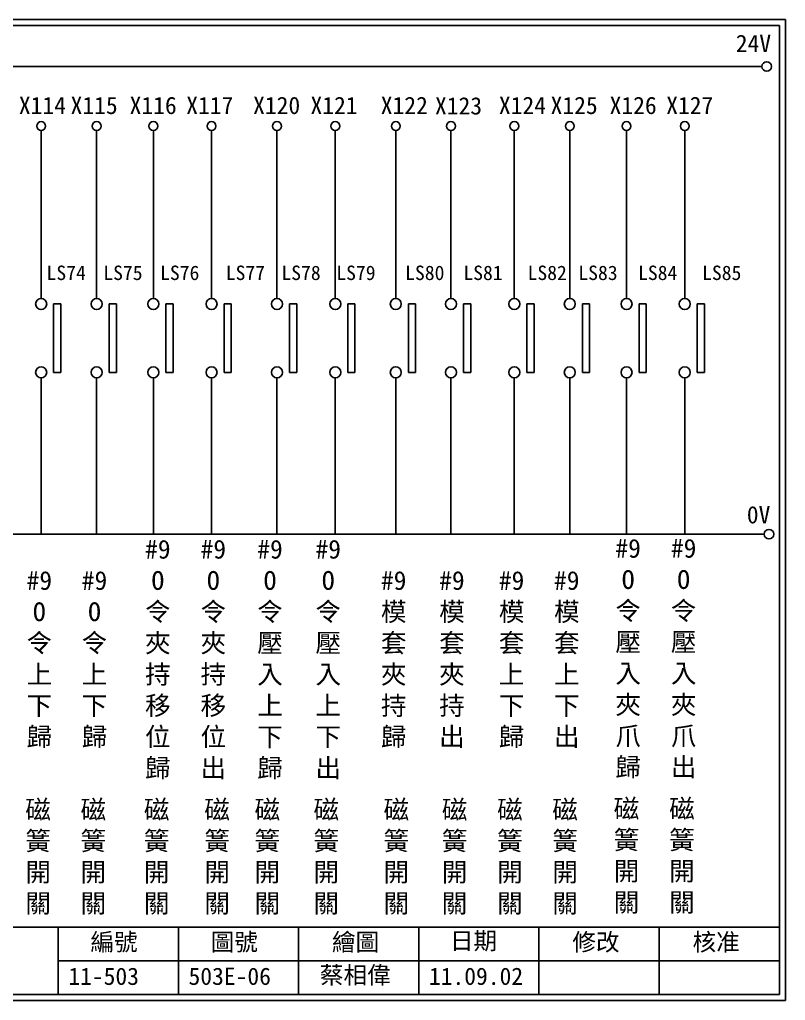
# Model space of a CAD drawing. Extents: x 325 to 612, y 3 to 207.
# Drawn here: x 453 to 612.3, y 3 to 207 of the extents above; entities that cross this region are included whole.
import ezdxf

# ---------------------------------------------------------------- set-up
doc = ezdxf.new("R2010")
doc.units = 0
doc.layers.get('0').update_dxf_attribs({"linetype": 'CONTINUOUS'})
doc.layers.add('圖框層', color=7, linetype='CONTINUOUS')
doc.layers.add('標尺寸層', color=3, linetype='CONTINUOUS')
doc.styles.add('CNS', font='romanc.shx', dxfattribs={"bigfont": 'chineset.shx'})
doc.styles.add('STSL', font='KAIU.TTF')

msp = doc.modelspace()

# ---------------------------------------------------------------- linework, layer by layer
for p, q in [((461.64, 147.83), (460.13, 147.83)), ((473.18, 147.83), (471.67, 147.83)), ((484.97, 147.83), (483.46, 147.83)), ((497.08, 147.83), (495.58, 147.83)), ((510.69, 147.83), (509.19, 147.83)), ((522.8, 147.83), (521.3, 147.83)), ((535.4, 147.84), (533.9, 147.84)), ((546.88, 147.84), (545.38, 147.84)), ((560.05, 147.84), (558.55, 147.84)), ((571.59, 147.83), (570.09, 147.83)), ((583.38, 147.83), (581.88, 147.83)), ((595.5, 147.83), (593.99, 147.83)), ((461.64, 133.6), (460.13, 133.6)), ((473.18, 133.6), (471.67, 133.6)), ((484.97, 133.6), (483.46, 133.6)), ((497.08, 133.6), (495.58, 133.6)), ((510.69, 133.6), (509.19, 133.6)), ((522.8, 133.6), (521.3, 133.6)), ((535.4, 133.61), (533.9, 133.61)), ((546.88, 133.61), (545.38, 133.61)), ((560.05, 133.61), (558.55, 133.61)), ((571.59, 133.6), (570.09, 133.6)), ((583.38, 133.6), (581.88, 133.6)), ((595.5, 133.6), (593.99, 133.6))]:
    msp.add_line(p, q)
for centre in [(608.44, 197.22), (608.92, 99.96)]:
    msp.add_circle(centre, 1)
at = {"layer": '圖框層', "color": 7}
for p, q in [((612.32, 206.97), (325.32, 206.97)), ((612.32, 3), (612.32, 206.97)), ((611.07, 205.72), (326.57, 205.72)), ((611.07, 4.25), (611.07, 205.72)), ((326.57, 18.25), (611.07, 18.25)), ((461.07, 4.25), (461.07, 18.25)), ((486.07, 4.25), (486.07, 18.25)), ((511.07, 4.25), (511.07, 18.25)), ((536.07, 4.25), (536.07, 18.25)), ((561.07, 4.25), (561.07, 18.25)), ((586.07, 4.25), (586.07, 18.25)), ((461.07, 11.25), (611.07, 11.25)), ((326.57, 4.25), (611.07, 4.25)), ((325.32, 3), (612.32, 3))]:
    msp.add_line(p, q, dxfattribs=at)
at = {"layer": '標尺寸層', "color": 7}
for p, q in [((329.84, 197.22), (607.44, 197.22)), ((457.53, 183.91), (457.53, 148.99)), ((469.07, 183.91), (469.07, 148.99)), ((480.86, 183.91), (480.86, 148.99)), ((492.97, 183.91), (492.97, 148.99)), ((506.58, 183.91), (506.58, 148.99)), ((518.7, 183.91), (518.7, 148.99)), ((531.29, 183.91), (531.29, 148.99)), ((542.77, 183.91), (542.77, 148.99)), ((555.94, 183.91), (555.94, 148.99)), ((567.48, 183.91), (567.48, 148.99)), ((579.28, 183.91), (579.28, 148.99)), ((591.39, 183.91), (591.39, 148.99)), ((460.13, 133.6), (460.13, 147.83)), ((461.64, 133.6), (461.64, 147.83)), ((471.67, 133.6), (471.67, 147.83)), ((473.18, 133.6), (473.18, 147.83)), ((483.46, 133.6), (483.46, 147.83)), ((484.97, 133.6), (484.97, 147.83)), ((495.58, 133.6), (495.58, 147.83)), ((497.08, 133.6), (497.08, 147.83)), ((509.19, 133.6), (509.19, 147.83)), ((510.69, 133.6), (510.69, 147.83)), ((521.3, 133.6), (521.3, 147.83)), ((522.8, 133.6), (522.8, 147.83)), ((533.9, 133.61), (533.9, 147.84)), ((535.4, 133.61), (535.4, 147.84)), ((545.38, 133.61), (545.38, 147.84)), ((546.88, 133.61), (546.88, 147.84)), ((558.55, 133.61), (558.55, 147.84)), ((560.05, 133.61), (560.05, 147.84)), ((570.09, 133.6), (570.09, 147.83)), ((571.59, 133.6), (571.59, 147.83)), ((581.88, 133.6), (581.88, 147.83)), ((583.38, 133.6), (583.38, 147.83)), ((593.99, 133.6), (593.99, 147.83)), ((595.5, 133.6), (595.5, 147.83)), ((457.53, 132.46), (457.53, 99.96)), ((469.07, 132.46), (469.07, 99.96)), ((469.07, 132.45), (469.07, 99.96)), ((480.86, 132.46), (480.86, 99.96)), ((480.86, 132.45), (480.86, 99.96)), ((492.97, 132.46), (492.97, 99.96)), ((492.97, 132.45), (492.97, 99.96)), ((506.58, 132.46), (506.58, 99.96)), ((506.58, 132.45), (506.58, 99.96)), ((518.7, 132.46), (518.7, 99.96)), ((518.7, 132.45), (518.7, 99.96)), ((531.29, 132.46), (531.29, 99.96)), ((542.77, 132.46), (542.77, 99.96)), ((555.94, 132.46), (555.94, 99.96)), ((567.48, 132.46), (567.48, 99.96)), ((567.48, 132.45), (567.48, 99.96)), ((579.28, 132.46), (579.28, 99.96)), ((579.28, 132.45), (579.28, 99.96)), ((591.39, 132.46), (591.39, 99.96)), ((591.39, 132.45), (591.39, 99.96)), ((330.05, 99.96), (607.92, 99.96))]:
    msp.add_line(p, q, dxfattribs=at)
for centre, radius in [((457.53, 184.83), 0.92), ((457.53, 184.83), 0.92), ((469.07, 184.83), 0.92), ((480.86, 184.83), 0.92), ((492.97, 184.83), 0.92), ((506.58, 184.83), 0.92), ((518.7, 184.83), 0.92), ((531.29, 184.83), 0.92), ((542.77, 184.83), 0.92), ((555.94, 184.83), 0.92), ((555.94, 184.83), 0.92), ((567.48, 184.83), 0.92), ((579.28, 184.83), 0.92), ((591.39, 184.83), 0.92), ((457.53, 147.83), 1.15), ((469.07, 147.83), 1.15), ((480.86, 147.83), 1.15), ((492.97, 147.83), 1.15), ((506.58, 147.83), 1.15), ((518.7, 147.83), 1.15), ((531.29, 147.84), 1.15), ((542.77, 147.84), 1.15), ((555.94, 147.84), 1.15), ((567.48, 147.83), 1.15), ((579.28, 147.83), 1.15), ((591.39, 147.83), 1.15), ((457.53, 133.6), 1.15), ((469.07, 133.6), 1.15), ((480.86, 133.6), 1.15), ((492.97, 133.6), 1.15), ((506.58, 133.6), 1.15), ((518.7, 133.6), 1.15), ((531.29, 133.61), 1.15), ((542.77, 133.61), 1.15), ((555.94, 133.61), 1.15), ((567.48, 133.6), 1.15), ((579.28, 133.6), 1.15), ((591.39, 133.6), 1.15)]:
    msp.add_circle(centre, radius, dxfattribs=at)

# ---------------------------------------------------------------- texts
at = {"layer": '圖框層', "color": 4, "style": 'STSL'}
for s, height, p in [('24V', 3.6, (602, 200.22)), ('X114', 3.6, (452.89, 187.33)), ('X115', 3.6, (463.65, 187.33)), ('X116', 3.6, (475.93, 187.33)), ('X117', 3.6, (487.7, 187.33)), ('X120', 3.6, (501.61, 187.33)), ('X121', 3.6, (513.55, 187.33)), ('X122', 3.6, (528.16, 187.33)), ('X123', 3.6, (539.44, 187.24)), ('X124', 3.6, (552.73, 187.33)), ('X125', 3.6, (563.49, 187.33)), ('X126', 3.6, (575.76, 187.33)), ('X127', 3.6, (587.53, 187.33)), ('LS74', 3, (458.65, 152.81)), ('LS75', 3, (470.46, 152.81)), ('LS76', 3, (482.27, 152.81)), ('LS77', 3, (495.93, 152.81)), ('LS78', 3, (507.5, 152.81)), ('LS79', 3, (518.92, 152.81)), ('LS80', 3, (533.24, 152.81)), ('LS81', 3, (545.35, 152.81)), ('LS82', 3, (558.7, 152.81)), ('LS83', 3, (569.26, 152.81)), ('LS84', 3, (581.68, 152.81)), ('LS85', 3, (595, 152.81)), ('0V', 3.6, (604.3, 102.2)), ('編號', 3.6, (467.78, 13.34)), ('圖號', 3.6, (492.78, 13.34)), ('繪圖', 3.6, (518.01, 13.34)), ('日期', 3.6, (542.54, 13.59)), ('修改', 3.6, (568.01, 13.34)), ('核准', 3.6, (593.01, 13.34)), ('蔡相偉', 3.6, (515.5, 6.47)), ('11-503', 3.6, (463.18, 6.22)), ('503E-06', 3.6, (488.18, 6.22)), ('11.09.02', 3.6, (538.18, 6.22))]:
    msp.add_text(s, height=height, dxfattribs=at).set_placement(p)
at = {"layer": '標尺寸層', "color": 7, "char_height": 3.9, "width": 4.9608, "attachment_point": 5, "style": 'CNS'}
for s, insert in [('{\\fDFKai-SB|b0|i0|c136|p65;#9\\PO令夾持移位歸}', (481.8, 73.87)), ('{\\fDFKai-SB|b0|i0|c136|p65;#9\\PO令夾持移位出}', (493.34, 73.87)), ('{\\fDFKai-SB|b0|i0|c136|p65;#9\\PO令壓入上下歸}', (505.13, 73.87)), ('{\\fDFKai-SB|b0|i0|c136|p65;#9\\PO令壓入上下出}', (517.24, 73.87)), ('{\\fDFKai-SB|b0|i0|c136|p65;#9\\PO令壓入夾爪歸}', (579.62, 74.06)), ('{\\fDFKai-SB|b0|i0|c136|p65;#9\\PO令壓入夾爪出}', (591.16, 74.06)), ('{\\fDFKai-SB|b0|i0|c136|p65;#9\\PO令上下歸}', (457.15, 73.87)), ('{\\fDFKai-SB|b0|i0|c136|p65;#9\\PO令上下歸}', (468.63, 73.87)), ('{\\fDFKai-SB|b0|i0|c136|p65;#9\\P模套夾持歸}', (530.85, 73.87)), ('{\\fDFKai-SB|b0|i0|c136|p65;#9\\P模套夾持出}', (542.96, 73.87)), ('{\\fDFKai-SB|b0|i0|c136|p65;#9\\P模套上下歸}', (555.37, 73.87)), ('{\\fDFKai-SB|b0|i0|c136|p65;#9\\P模套上下出}', (566.85, 73.87)), ('{\\fDFKai-SB|b0|i0|c136|p65;磁簧開關}', (456.9, 32.72)), ('{\\fDFKai-SB|b0|i0|c136|p65;磁簧開關}', (468.38, 32.72)), ('{\\fDFKai-SB|b0|i0|c136|p65;磁簧開關}', (481.55, 32.72)), ('{\\fDFKai-SB|b0|i0|c136|p65;磁簧開關}', (494.13, 32.72)), ('{\\fDFKai-SB|b0|i0|c136|p65;磁簧開關}', (504.57, 32.72)), ('{\\fDFKai-SB|b0|i0|c136|p65;磁簧開關}', (516.83, 32.72)), ('{\\fDFKai-SB|b0|i0|c136|p65;磁簧開關}', (531.4, 32.72)), ('{\\fDFKai-SB|b0|i0|c136|p65;磁簧開關}', (543.51, 32.72)), ('{\\fDFKai-SB|b0|i0|c136|p65;磁簧開關}', (555.02, 32.72)), ('{\\fDFKai-SB|b0|i0|c136|p65;磁簧開關}', (566.5, 32.72)), ('{\\fDFKai-SB|b0|i0|c136|p65;磁簧開關}', (579.27, 32.92)), ('{\\fDFKai-SB|b0|i0|c136|p65;磁簧開關}', (590.81, 32.92))]:
    msp.add_mtext(s, dxfattribs=dict(at, insert=insert))

doc.saveas('drawing.dxf')
